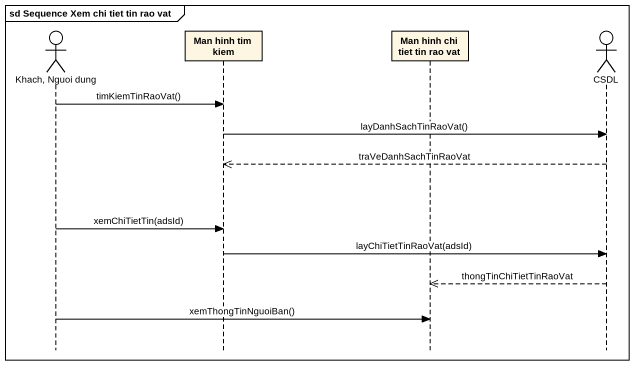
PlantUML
@startuml
mainframe sd Sequence Xem chi tiet tin rao vat
hide footbox
actor "Khach, Nguoi dung" as Khach_Nguoi_dung
participant "Man hinh tim kiem" as Man_hinh_tim_kiem
participant "Man hinh chi tiet tin rao vat" as Man_hinh_chi_tiet_tin_rao
actor CSDL

Khach_Nguoi_dung -> Man_hinh_tim_kiem : timKiemTinRaoVat()
Man_hinh_tim_kiem -> CSDL : layDanhSachTinRaoVat()
CSDL -->> Man_hinh_tim_kiem : traVeDanhSachTinRaoVat
Khach_Nguoi_dung -> Man_hinh_tim_kiem : xemChiTietTin(adsId)
Man_hinh_tim_kiem -> CSDL : layChiTietTinRaoVat(adsId)
CSDL -->> Man_hinh_chi_tiet_tin_rao : thongTinChiTietTinRaoVat
Khach_Nguoi_dung -> Man_hinh_chi_tiet_tin_rao : xemThongTinNguoiBan()
@enduml
